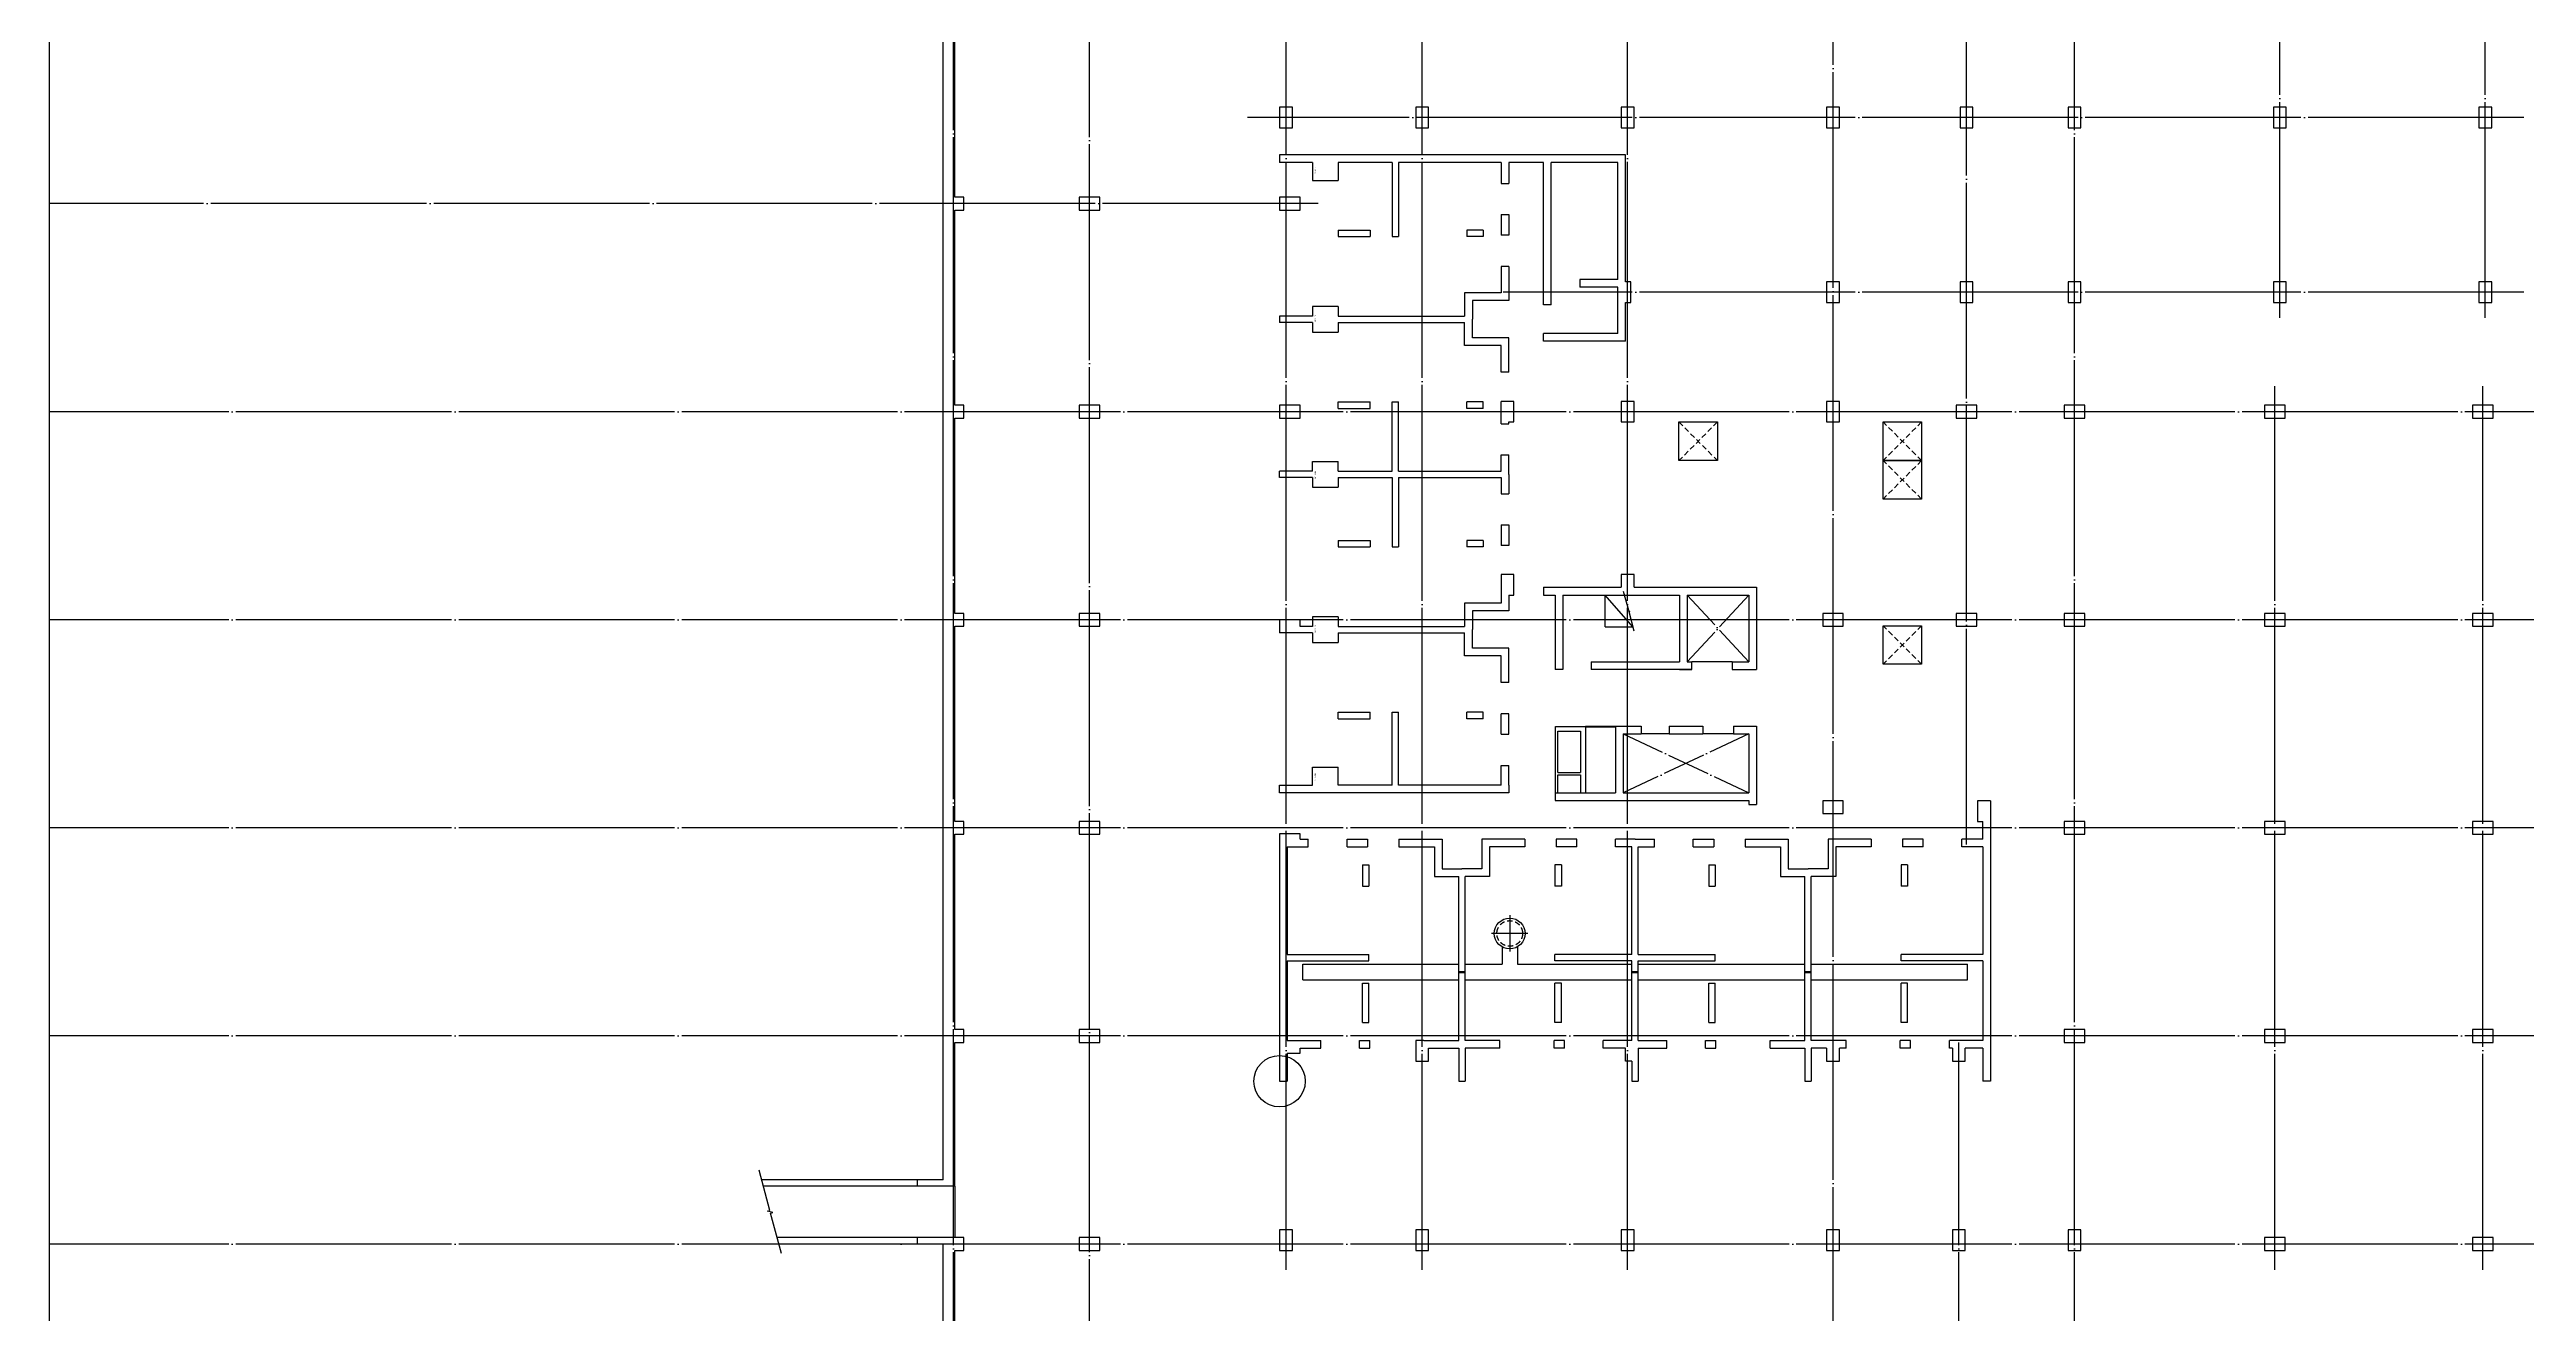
# Model space of a CAD drawing. Header units: millimetres. Extents: x 327808 to 2562540, y -728300 to 402793.
# Drawn here: x 1384550 to 1481003, y -604450 to -555253 of the extents above; entities that cross this region are included whole.
import ezdxf
from ezdxf.enums import TextEntityAlignment as Align
from ezdxf.xclip import XClip

# ---------------------------------------------------------------- set-up
doc = ezdxf.new("R2010")
doc.units = ezdxf.units.MM
doc.header["$LTSCALE"] = 140
doc.header["$XCLIPFRAME"] = 0
for name, pattern in [('XS-지하주차장$0$CEN', [62, 60, -1, 0, -1]), ('XS-지하주차장$0$DDOT', [14, 12, -1, 0, -1]), ('XS-지하주차장$0$HID', [2.3, 1.5, -0.8])]:
    doc.linetypes.add(name, pattern=pattern)
for name, color, linetype in [('XS-지하주차장$0$CEN-P', 14, 'XS-지하주차장$0$CEN'), ('XS-지하주차장$0$COL', 2, 'Continuous'), ('XS-지하주차장$0$EL7', 7, 'Continuous'), ('XS-지하주차장$0$FP-CORE', 8, 'Continuous'), ('XS-지하주차장$0$LEADER', 7, 'Continuous'), ('XS-지하주차장$0$OPEN', 9, 'XS-지하주차장$0$DDOT'), ('XS-지하주차장$0$STEEL', 9, 'Continuous'), ('XS-지하주차장$0$W1', 2, 'Continuous'), ('XS-지하주차장$0$W2', 9, 'Continuous'), ('XS-지하주차장$0$집수정-영구', 1, 'Continuous'), ('XS-지하주차장$0$집수정-우수', 6, 'Continuous'), ('XS-지하주차장$0$집수정-주동', 21, 'Continuous'), ('XS-지하주차장$0$트렌치-주동', 21, 'Continuous')]:
    doc.layers.add(name, color=color, linetype=linetype)
doc.layers.add('XS-지하주차장$0$DEFPOINT', color=144, linetype='Continuous', plot=False)
doc.layers.add('XS-지하주차장$0$POINT', color=165, linetype='Continuous', plot=False)
doc.styles.add('XS-지하주차장$0$맑은고딕', font='malgun.ttf')

# ---------------------------------------------------------------- blocks, each defined once
blk = doc.blocks.new('XS-지하주차장$0$집수정-주동')
at = {"layer": 'XS-지하주차장$0$집수정-주동'}
for p, q in [((707, 0), (-707, 0)), ((0, 707), (0, -707))]:
    blk.add_line(p, q, dxfattribs=at)
blk.add_circle((0, 0), 600, dxfattribs=at)
at = {"layer": 'XS-지하주차장$0$집수정-주동', "linetype": 'XS-지하주차장$0$HID'}
blk.add_circle((0, 0), 500, dxfattribs=at)
blk = doc.blocks.new('XS-지하주차장$0$B2-2')
at = {"layer": 'XS-지하주차장$0$EL7'}
for p, q in [((19735, 17620), (19735, 16050)), ((22535, 17675), (22535, 16485)), ((22535, 15165), (22535, 14075))]:
    blk.add_line(p, q, dxfattribs=at)
at = {"layer": 'XS-지하주차장$0$FP-CORE'}
for p, q in [((18368, 13755), (17135, 12680)), ((18368, 12680), (18368, 13755)), ((18368, 12680), (17135, 12680))]:
    blk.add_line(p, q, dxfattribs=at)
blk.add_lwpolyline([(16979, 13383), (17727, 13584), (17739, 13540), (17764, 13640), (17775, 13596), (18524, 13797)], dxfattribs=at)
at = {"layer": 'XS-지하주차장$0$OPEN'}
for p, q in [((19735, 18275), (17135, 15875)), ((17135, 18275), (19735, 15875)), ((22535, 13375), (24835, 18275)), ((22535, 18275), (24835, 13375))]:
    blk.add_line(p, q, dxfattribs=at)
at = {"layer": 'XS-지하주차장$0$STEEL'}
for p, q in [((22235, 11910), (22235, 13075)), ((22265, 11910), (22265, 13075)), ((22265, 11910), (22235, 11910))]:
    blk.add_line(p, q, dxfattribs=at)
at = {"layer": 'XS-지하주차장$0$W1'}
for p, q in [((25145, 27680), (36060, 27680)), ((26635, 27380), (25945, 27380)), ((26635, 27380), (26635, 26565)), ((26935, 27380), (26935, 26565)), ((26935, 27380), (31130, 27380)), ((31130, 27380), (31130, 24200)), ((31380, 27380), (31380, 24200)), ((31380, 27380), (34475, 27380)), ((34475, 27380), (34475, 26080)), ((34775, 27380), (34775, 26700)), ((34775, 27380), (36060, 27380)), ((36060, 27680), (36060, 27380)), ((26935, 26565), (26635, 26565)), ((34775, 26080), (34475, 26080)), ((34775, 26200), (34775, 26080)), ((26935, 25055), (26635, 25055)), ((26635, 25055), (26635, 24255)), ((26635, 24255), (26935, 24255)), ((26935, 25055), (26935, 24255)), ((27635, 24450), (28465, 24450)), ((27635, 24450), (27635, 24200)), ((27635, 24200), (28465, 24200)), ((28465, 24450), (28465, 24200)), ((31380, 24200), (31130, 24200)), ((33775, 24450), (32240, 24450)), ((32240, 24450), (32240, 24200)), ((33775, 24200), (32240, 24200)), ((33775, 24450), (33775, 24200)), ((34475, 24570), (34475, 24170)), ((34775, 24570), (34475, 24570)), ((34775, 24170), (34475, 24170)), ((34775, 24570), (34775, 24170)), ((26635, 23035), (26935, 23035)), ((26635, 23035), (26635, 21355)), ((26935, 23035), (26935, 21655)), ((26635, 21355), (27795, 21355)), ((26935, 21655), (28095, 21655)), ((27795, 21355), (27795, 20580)), ((28095, 21655), (28095, 20705)), ((34475, 22060), (34475, 20705)), ((34775, 22060), (34475, 22060)), ((34775, 22060), (34775, 21800)), ((34775, 21300), (34775, 20705)), ((27795, 19805), (27795, 20580)), ((34475, 20705), (28095, 20705)), ((34475, 20455), (28095, 20455)), ((28095, 19505), (28095, 20455)), ((34475, 19100), (34475, 20455)), ((34775, 20705), (36060, 20705)), ((34775, 19100), (34775, 20455)), ((34775, 20455), (36060, 20455)), ((36060, 20455), (36060, 20705)), ((26635, 18125), (26635, 19805)), ((26635, 19805), (27795, 19805)), ((26935, 18125), (26935, 19505)), ((26935, 19505), (28095, 19505)), ((16835, 13800), (16835, 18575)), ((16835, 18575), (20035, 18575)), ((20035, 17620), (20035, 18575)), ((22235, 18575), (25285, 18575)), ((22235, 17675), (22235, 18575)), ((25285, 18275), (25285, 18575)), ((34775, 19100), (34475, 19100)), ((17135, 15875), (17135, 18275)), ((17135, 18275), (19735, 18275)), ((19735, 17620), (19735, 18275)), ((19735, 17620), (20035, 17620)), ((22235, 17675), (22535, 17675)), ((22535, 18275), (24835, 18275)), ((22535, 17675), (22535, 18275)), ((24835, 13375), (24835, 18275)), ((25135, 10725), (25135, 18275)), ((25135, 18275), (25285, 18275)), ((26635, 18125), (26935, 18125)), ((22235, 15165), (22235, 16485)), ((22235, 16485), (22535, 16485)), ((22535, 15165), (22535, 16485)), ((26635, 16905), (26935, 16905)), ((26635, 16105), (26635, 16905)), ((26935, 16105), (26935, 16905)), ((27635, 16960), (28465, 16960)), ((27635, 16710), (27635, 16960)), ((27635, 16710), (28465, 16710)), ((28465, 16710), (28465, 16960)), ((31130, 13965), (31130, 16960)), ((31380, 16960), (31130, 16960)), ((31380, 13965), (31380, 16960)), ((33775, 16960), (32240, 16960)), ((32240, 16710), (32240, 16960)), ((33775, 16710), (32240, 16710)), ((33775, 16710), (33775, 16960)), ((34475, 16590), (34475, 16990)), ((34775, 16990), (34475, 16990)), ((34775, 16590), (34475, 16590)), ((34775, 16590), (34775, 16990)), ((17135, 15875), (19735, 15875)), ((17135, 11025), (17135, 15575)), ((17135, 15575), (19735, 15575)), ((19735, 15875), (19735, 16050)), ((20035, 16050), (19735, 16050)), ((19735, 12135), (19735, 15575)), ((20035, 16050), (20035, 12135)), ((20035, 15575), (20035, 16050)), ((26935, 16105), (26635, 16105)), ((22235, 15165), (22535, 15165)), ((26935, 14595), (26635, 14595)), ((26635, 13840), (26635, 14595)), ((26935, 13965), (26935, 14595)), ((34775, 15080), (34475, 15080)), ((34475, 13965), (34475, 15080)), ((34775, 13965), (34775, 15080)), ((22235, 13075), (22235, 14075)), ((22235, 14075), (22535, 14075)), ((22535, 13375), (22535, 14075)), ((26635, 13840), (26635, 13085)), ((31130, 13965), (26935, 13965)), ((31130, 13715), (26935, 13715)), ((26935, 13715), (26935, 13085)), ((31130, 13715), (31130, 10720)), ((34475, 13965), (31380, 13965)), ((34475, 13715), (31380, 13715)), ((31380, 13715), (31380, 10720)), ((34475, 13715), (34475, 12600)), ((34775, 13965), (36060, 13965)), ((35275, 13715), (36060, 13715)), ((36060, 13715), (36060, 13965)), ((0, 13475), (0, 0)), ((4950, 13475), (0, 13475)), ((300, 13175), (300, 10575)), ((4850, 13175), (300, 13175)), ((4850, 13175), (4850, 11685)), ((6950, 13175), (5150, 13175)), ((5150, 13175), (5150, 11685)), ((7250, 13475), (5750, 13475)), ((6950, 13175), (6950, 10275)), ((7250, 13475), (7250, 10275)), ((16835, 10275), (16835, 13300)), ((22235, 13075), (24835, 13075)), ((22535, 13375), (24835, 13375)), ((24835, 10725), (24835, 13075)), ((26935, 13085), (26635, 13085)), ((34775, 12600), (34475, 12600)), ((34775, 13465), (34775, 12600)), ((4850, 11685), (5150, 11685)), ((19735, 12135), (20035, 12135)), ((26935, 11575), (26635, 11575)), ((26635, 11575), (26635, 10775)), ((26935, 11575), (26935, 10775)), ((17135, 11025), (20035, 11025)), ((17135, 10275), (17135, 10725)), ((17135, 10725), (20035, 10725)), ((20035, 11025), (20035, 10725)), ((24835, 10725), (25135, 10725)), ((26635, 10775), (26935, 10775)), ((27635, 10970), (28465, 10970)), ((27635, 10970), (27635, 10720)), ((27635, 10720), (28465, 10720)), ((28465, 10970), (28465, 10720)), ((31380, 10720), (31130, 10720)), ((33775, 10970), (32240, 10970)), ((32240, 10970), (32240, 10720)), ((33775, 10720), (32240, 10720)), ((33775, 10970), (33775, 10720)), ((34475, 11090), (34475, 10690)), ((34775, 11090), (34475, 11090)), ((34775, 10690), (34475, 10690)), ((34775, 11090), (34775, 10690)), ((5840, 10575), (300, 10575)), ((5840, 10275), (300, 10275)), ((300, 10275), (300, 8925)), ((5840, 10575), (5840, 10275)), ((7250, 10275), (6950, 10275)), ((16835, 10275), (17135, 10275)), ((300, 8925), (1115, 8925)), ((1115, 8625), (1115, 8925)), ((2325, 8625), (2325, 8925)), ((2325, 8925), (3125, 8925)), ((3125, 8925), (3125, 8625)), ((4345, 8925), (4345, 8625)), ((4345, 8925), (5675, 8925)), ((5675, 8925), (5675, 7505)), ((8455, 8925), (7125, 8925)), ((7125, 8925), (7125, 7505)), ((8455, 8925), (8455, 8625)), ((10475, 8925), (10400, 8925)), ((10475, 8625), (10475, 8925)), ((11685, 8625), (11685, 8925)), ((12440, 8925), (11685, 8925)), ((12440, 8925), (13195, 8925)), ((13195, 8625), (13195, 8925)), ((14405, 8625), (14405, 8925)), ((14405, 8925), (15205, 8925)), ((15205, 8925), (15205, 8625)), ((17135, 8925), (17755, 8925)), ((17755, 8925), (17755, 7505)), ((20535, 8925), (19205, 8925)), ((19205, 8925), (19205, 7505)), ((20535, 8925), (20535, 8625)), ((21755, 8925), (21755, 8625)), ((22555, 8925), (21755, 8925)), ((22555, 8625), (22555, 8925)), ((23765, 8625), (23765, 8925)), ((24535, 8925), (23765, 8925)), ((24535, 8925), (24835, 8925)), ((24835, 8925), (24835, 0)), ((26635, 9555), (26935, 9555)), ((26635, 9555), (26635, 7875)), ((26935, 9555), (26935, 8175)), ((300, 8625), (1115, 8625)), ((300, 8625), (300, 4630)), ((2325, 8625), (3125, 8625)), ((2930, 7925), (2930, 7295)), ((2930, 7925), (3180, 7925)), ((3180, 7925), (3180, 7295)), ((4345, 8625), (5375, 8625)), ((5375, 8625), (5375, 7205)), ((8455, 8625), (7425, 8625)), ((7425, 8625), (7425, 7205)), ((10475, 8625), (9600, 8625)), ((9620, 7925), (9620, 7295)), ((9870, 7925), (9620, 7925)), ((9870, 7925), (9870, 7295)), ((12315, 8625), (11685, 8625)), ((12315, 4630), (12315, 8625)), ((12565, 4630), (12565, 8625)), ((12565, 8625), (13195, 8625)), ((14405, 8625), (15205, 8625)), ((15010, 7925), (15010, 7295)), ((15010, 7925), (15260, 7925)), ((15260, 7925), (15260, 7295)), ((16425, 8625), (17455, 8625)), ((17455, 8625), (17455, 7205)), ((20535, 8625), (19505, 8625)), ((19505, 8625), (19505, 7205)), ((21700, 7925), (21700, 7295)), ((21950, 7925), (21700, 7925)), ((22555, 8625), (21755, 8625)), ((21950, 7925), (21950, 7295)), ((24535, 8625), (23765, 8625)), ((24535, 8625), (24535, 4630)), ((26635, 7875), (27795, 7875)), ((26935, 8175), (28095, 8175)), ((27795, 7875), (27795, 7100)), ((28095, 8175), (28095, 7225)), ((34475, 8580), (34475, 7225)), ((34775, 8580), (34475, 8580)), ((34775, 8580), (34775, 7225)), ((2930, 7295), (3180, 7295)), ((5375, 7205), (6275, 7205)), ((5675, 7505), (6400, 7505)), ((6275, 2285), (6275, 7205)), ((7125, 7505), (6400, 7505)), ((6525, 2285), (6525, 7205)), ((7425, 7205), (6525, 7205)), ((9870, 7295), (9620, 7295)), ((15010, 7295), (15260, 7295)), ((17455, 7205), (18355, 7205)), ((17755, 7505), (18480, 7505)), ((18355, 2285), (18355, 7205)), ((19205, 7505), (18480, 7505)), ((18605, 2285), (18605, 7205)), ((19505, 7205), (18605, 7205)), ((21950, 7295), (21700, 7295)), ((27795, 6325), (27795, 7100)), ((34475, 7225), (28095, 7225)), ((34475, 6975), (28095, 6975)), ((28095, 6025), (28095, 6975)), ((34475, 5620), (34475, 6975)), ((34775, 7225), (36060, 7225)), ((34775, 5800), (34775, 6975)), ((34775, 6975), (36060, 6975)), ((36060, 6975), (36060, 7225)), ((26635, 4645), (26635, 6325)), ((26635, 6325), (27795, 6325)), ((26935, 4645), (26935, 6025)), ((26935, 6025), (28095, 6025)), ((300, 4630), (3180, 4630)), ((300, 4380), (3180, 4380)), ((300, 4380), (300, 2285)), ((3180, 4380), (3180, 4630)), ((12315, 4630), (9620, 4630)), ((9620, 4380), (9620, 4630)), ((12315, 4380), (9620, 4380)), ((12315, 2285), (12315, 4380)), ((12565, 4630), (15260, 4630)), ((12565, 2285), (12565, 4380)), ((12565, 4380), (15260, 4380)), ((15260, 4380), (15260, 4630)), ((24535, 4630), (21700, 4630)), ((21700, 4380), (21700, 4630)), ((24535, 4380), (21700, 4380)), ((24535, 4380), (24535, 2285)), ((26635, 4645), (26935, 4645)), ((2930, 2285), (2930, 3520)), ((2930, 3520), (3180, 3520)), ((3180, 2285), (3180, 3520)), ((9620, 2285), (9620, 3520)), ((9870, 3520), (9620, 3520)), ((9870, 2285), (9870, 3520)), ((15010, 2285), (15010, 3520)), ((15010, 3520), (15260, 3520)), ((15260, 2285), (15260, 3520)), ((21700, 2285), (21700, 3520)), ((21950, 3520), (21700, 3520)), ((21950, 2285), (21950, 3520)), ((26635, 3425), (26935, 3425)), ((26635, 2625), (26635, 3425)), ((26935, 2625), (26935, 3425)), ((27635, 3480), (28465, 3480)), ((27635, 3230), (27635, 3480)), ((27635, 3230), (28465, 3230)), ((28465, 3230), (28465, 3480)), ((31130, 300), (31130, 3480)), ((31380, 3480), (31130, 3480)), ((31380, 300), (31380, 3480)), ((33775, 3480), (32240, 3480)), ((32240, 3230), (32240, 3480)), ((33775, 3230), (32240, 3230)), ((33775, 3230), (33775, 3480)), ((34475, 3110), (34475, 3510)), ((34775, 3510), (34475, 3510)), ((34775, 3110), (34475, 3110)), ((34775, 3110), (34775, 3510)), ((300, 2285), (1000, 2285)), ((1000, 1285), (1000, 2285)), ((2930, 2285), (3180, 2285)), ((5900, 2285), (6275, 2285)), ((5900, 2285), (5900, 1285)), ((6525, 2285), (6900, 2285)), ((6900, 1285), (6900, 2285)), ((9870, 2285), (9620, 2285)), ((11940, 1285), (11940, 2285)), ((12315, 2285), (11940, 2285)), ((12565, 2285), (12940, 2285)), ((12940, 1285), (12940, 2285)), ((15010, 2285), (15260, 2285)), ((17980, 2285), (18355, 2285)), ((17980, 2285), (17980, 1285)), ((18605, 2285), (18980, 2285)), ((18980, 1285), (18980, 2285)), ((21950, 2285), (21700, 2285)), ((23835, 1285), (23835, 2285)), ((24535, 2285), (23835, 2285)), ((26935, 2625), (26635, 2625)), ((300, 1285), (1000, 1285)), ((300, 1285), (300, 0)), ((5900, 1285), (6275, 1285)), ((6275, 1285), (6275, 0)), ((6525, 1285), (6525, 0)), ((6525, 1285), (6900, 1285)), ((12315, 1285), (11940, 1285)), ((12315, 1285), (12315, 0)), ((12565, 1285), (12940, 1285)), ((12565, 1285), (12565, 0)), ((17980, 1285), (18355, 1285)), ((18355, 1285), (18355, 800)), ((18605, 1285), (18605, 800)), ((18605, 1285), (18980, 1285)), ((24535, 1285), (23835, 1285)), ((24535, 0), (24535, 1285)), ((26935, 1115), (26635, 1115)), ((26635, 800), (26635, 1115)), ((26935, 300), (26935, 1115)), ((34775, 1600), (34475, 1600)), ((34475, 300), (34475, 1600)), ((34775, 800), (34775, 1600)), ((0, 0), (300, 0)), ((18605, 800), (18605, 0)), ((26935, 300), (31130, 300)), ((31380, 300), (34475, 300)), ((34975, 300), (36060, 300)), ((36060, 0), (36060, 300)), ((6275, 0), (6525, 0)), ((12565, 0), (12315, 0)), ((24835, 0), (24535, 0)), ((26635, 0), (36060, 0))]:
    blk.add_line(p, q, dxfattribs=at)
at = {"layer": 'XS-지하주차장$0$W2'}
for p, q in [((22250, 11910), (24835, 11910)), ((22250, 10740), (22250, 11910)), ((22440, 11720), (24040, 11720)), ((22440, 10830), (22440, 11720)), ((24040, 10830), (24040, 11720)), ((24130, 11720), (24835, 11720)), ((24130, 10830), (24130, 11720)), ((24835, 10740), (22250, 10740)), ((24040, 10830), (22440, 10830)), ((24835, 10830), (24130, 10830))]:
    blk.add_line(p, q, dxfattribs=at)
at = {"layer": 'XS-지하주차장$0$트렌치-주동'}
for p, q in [((31510, 20705), (31510, 26780)), ((32110, 26780), (31510, 26780)), ((32110, 20705), (32110, 26780)), ((31510, 13965), (31510, 20455)), ((32110, 13965), (32110, 20455)), ((31510, 9260), (31510, 13715)), ((32110, 7225), (32110, 13715)), ((30830, 9260), (31510, 9260)), ((30830, 8660), (31510, 8660)), ((31510, 7225), (31510, 8660)), ((31510, 900), (31510, 6975)), ((32110, 900), (32110, 6975)), ((32110, 900), (31510, 900))]:
    blk.add_line(p, q, dxfattribs=at)
at = {"layer": 'XS-지하주차장$0$트렌치-주동', "linetype": 'XS-지하주차장$0$HID'}
for p, q in [((31785, 20455), (31785, 20705)), ((31835, 20455), (31835, 20705)), ((31785, 13715), (31785, 13965)), ((31835, 13715), (31835, 13965)), ((31785, 6975), (31785, 7225)), ((31835, 6975), (31835, 7225))]:
    blk.add_line(p, q, dxfattribs=at)
at = {"layer": 'XS-지하주차장$0$집수정-주동', "rotation": 90}
blk.add_blockref('XS-지하주차장$0$집수정-주동', (30310, 8960), dxfattribs=at)
at = {"layer": 'XS-지하주차장$0$DEFPOINT', "color": 2, "style": 'XS-지하주차장$0$맑은고딕', "width": 0.8}
for p in [(650, 1385), (6400, 1385), (12440, 1385), (18480, 1385), (24185, 1385)]:
    blk.add_text('1000X1000', height=50, dxfattribs=at).set_placement(p, align=Align.MIDDLE_CENTER)
blk = doc.blocks.new('XS-지하주차장$0$집수정-1.5x1.5-영구')
at = {"layer": 'XS-지하주차장$0$집수정-영구', "linetype": 'XS-지하주차장$0$HID'}
for p, q in [((1500, 0), (0, 1500)), ((0, 0), (1500, 1500))]:
    blk.add_line(p, q, dxfattribs=at)
at = {"layer": 'XS-지하주차장$0$집수정-영구'}
blk.add_lwpolyline([(0, 0), (0, 1500), (1500, 1500), (1500, 0)], close=True, dxfattribs=at)
blk = doc.blocks.new('XS-지하주차장')
at = {"layer": 'XS-지하주차장$0$CEN-P'}
for p, q in [((118710, 48390), (118710, 243390)), ((124010, 117560), (124010, 243390)), ((131660, 125550), (131660, 243390)), ((136960, 125550), (136960, 243390)), ((144960, 125550), (144960, 243390)), ((152960, 85650), (152960, 243390)), ((158160, 142100), (158160, 243390)), ((162360, 48390), (162360, 243390)), ((170360, 162600), (170360, 243390)), ((178360, 162600), (178360, 243390)), ((179860, 170400), (130160, 170400)), ((132910, 167050), (83510, 167050)), ((179860, 163600), (140120, 163600)), ((307490, 158950), (83510, 158950)), ((307490, 150850), (83510, 150850)), ((307490, 142750), (83510, 142750)), ((307490, 134650), (83510, 134650)), ((307490, 126550), (83510, 126550))]:
    blk.add_line(p, q, dxfattribs=at)
at = {"layer": 'XS-지하주차장$0$CEN-P', "color": 181}
for p, q in [((170160, 125550), (170160, 159950)), ((178260, 125550), (178260, 159950))]:
    blk.add_line(p, q, dxfattribs=at)
at = {"layer": 'XS-지하주차장$0$CEN-P', "color": 124}
blk.add_line((157860, 48390), (157860, 134390), dxfattribs=at)
at = {"layer": 'XS-지하주차장$0$COL'}
for p, q in [((118310, 129050), (118310, 186587)), ((118760, 167300), (118760, 174900)), ((119110, 167300), (118760, 167300)), ((119110, 166800), (119110, 167300)), ((118760, 159200), (118760, 166800)), ((118760, 166800), (119110, 166800)), ((145085, 164000), (144885, 164000)), ((145085, 163200), (145085, 164000)), ((144885, 163200), (145085, 163200)), ((119110, 159200), (118760, 159200)), ((119110, 158700), (119110, 159200)), ((140535, 159350), (140035, 159350)), ((140535, 158550), (140535, 159350)), ((118760, 151100), (118760, 158700)), ((118760, 158700), (119110, 158700)), ((140335, 158550), (140535, 158550)), ((140535, 152615), (140035, 152615)), ((140035, 152615), (140035, 152525)), ((140535, 151815), (140535, 152615)), ((145210, 152615), (144710, 152615)), ((144710, 152615), (144710, 152115)), ((145210, 152115), (145210, 152615)), ((140335, 151815), (140535, 151815)), ((119110, 151100), (118760, 151100)), ((118760, 143000), (118760, 150600)), ((118760, 150600), (119110, 150600)), ((119110, 150600), (119110, 151100)), ((119110, 143000), (118760, 143000)), ((119110, 142500), (119110, 143000)), ((118760, 134900), (118760, 142500)), ((118760, 142500), (119110, 142500)), ((132210, 142515), (131410, 142515)), ((131410, 142515), (131410, 142315)), ((132210, 142315), (132210, 142515)), ((119110, 134900), (118760, 134900)), ((118760, 128800), (118760, 134400)), ((118760, 134400), (119110, 134400)), ((119110, 134400), (119110, 134900)), ((132210, 133975), (132210, 134175)), ((136710, 134475), (136710, 133675)), ((137030, 134475), (136710, 134475)), ((137210, 133675), (137210, 134175)), ((144875, 133675), (144875, 134175)), ((152710, 134175), (152710, 133675)), ((153210, 133675), (153210, 134175)), ((131710, 133975), (132210, 133975)), ((136710, 133675), (137210, 133675)), ((145125, 133675), (144875, 133675)), ((152710, 133675), (153210, 133675)), ((118310, 129050), (111241, 129050)), ((118760, 128800), (111308, 128800)), ((117310, 128800), (117310, 129050)), ((119110, 126800), (111844, 126800)), ((118310, 126550), (111911, 126550)), ((117310, 126550), (117310, 126800)), ((118310, 117430), (118310, 126550)), ((119110, 126800), (118760, 126800)), ((119110, 126300), (119110, 126800)), ((118760, 119300), (118760, 126300)), ((118760, 126300), (119110, 126300))]:
    blk.add_line(p, q, dxfattribs=at)
for points in [[(131910, 170800), (131410, 170800), (131410, 170000), (131910, 170000)], [(137210, 170800), (136710, 170800), (136710, 170000), (137210, 170000)], [(145210, 170800), (144710, 170800), (144710, 170000), (145210, 170000)], [(153210, 170800), (152710, 170800), (152710, 170000), (153210, 170000)], [(158410, 170800), (157910, 170800), (157910, 170000), (158410, 170000)], [(162610, 170800), (162110, 170800), (162110, 170000), (162610, 170000)], [(170610, 170800), (170110, 170800), (170110, 170000), (170610, 170000)], [(178610, 170800), (178110, 170800), (178110, 170000), (178610, 170000)], [(123610, 167300), (123610, 166800), (124410, 166800), (124410, 167300)], [(131410, 167300), (131410, 166800), (132210, 166800), (132210, 167300)], [(153210, 164000), (152710, 164000), (152710, 163200), (153210, 163200)], [(158410, 164000), (157910, 164000), (157910, 163200), (158410, 163200)], [(162610, 164000), (162110, 164000), (162110, 163200), (162610, 163200)], [(170610, 164000), (170110, 164000), (170110, 163200), (170610, 163200)], [(178610, 164000), (178110, 164000), (178110, 163200), (178610, 163200)], [(123610, 159200), (123610, 158700), (124410, 158700), (124410, 159200)], [(131410, 159200), (131410, 158700), (132210, 158700), (132210, 159200)], [(145210, 159350), (144710, 159350), (144710, 158550), (145210, 158550)], [(153210, 159350), (152710, 159350), (152710, 158550), (153210, 158550)], [(157760, 159200), (157760, 158700), (158560, 158700), (158560, 159200)], [(161960, 159200), (161960, 158700), (162760, 158700), (162760, 159200)], [(169760, 159200), (169760, 158700), (170560, 158700), (170560, 159200)], [(177860, 159200), (177860, 158700), (178660, 158700), (178660, 159200)], [(123610, 151100), (123610, 150600), (124410, 150600), (124410, 151100)], [(152560, 151100), (152560, 150600), (153360, 150600), (153360, 151100)], [(157760, 151100), (157760, 150600), (158560, 150600), (158560, 151100)], [(161960, 151100), (161960, 150600), (162760, 150600), (162760, 151100)], [(169760, 151100), (169760, 150600), (170560, 150600), (170560, 151100)], [(177860, 151100), (177860, 150600), (178660, 150600), (178660, 151100)], [(152560, 143805), (152560, 143305), (153360, 143305), (153360, 143805)], [(123610, 143000), (123610, 142500), (124410, 142500), (124410, 143000)], [(161960, 143000), (161960, 142500), (162760, 142500), (162760, 143000)], [(169760, 143000), (169760, 142500), (170560, 142500), (170560, 143000)], [(177860, 143000), (177860, 142500), (178660, 142500), (178660, 143000)], [(123610, 134900), (123610, 134400), (124410, 134400), (124410, 134900)], [(161960, 134900), (161960, 134400), (162760, 134400), (162760, 134900)], [(169760, 134900), (169760, 134400), (170560, 134400), (170560, 134900)], [(177860, 134900), (177860, 134400), (178660, 134400), (178660, 134900)], [(123610, 126800), (123610, 126300), (124410, 126300), (124410, 126800)], [(131910, 127100), (131410, 127100), (131410, 126300), (131910, 126300)], [(137210, 127100), (136710, 127100), (136710, 126300), (137210, 126300)], [(145210, 127100), (144710, 127100), (144710, 126300), (145210, 126300)], [(153210, 127100), (152710, 127100), (152710, 126300), (153210, 126300)], [(158110, 127100), (157610, 127100), (157610, 126300), (158110, 126300)], [(162610, 127100), (162110, 127100), (162110, 126300), (162610, 126300)], [(169760, 126800), (169760, 126300), (170560, 126300), (170560, 126800)], [(177860, 126800), (177860, 126300), (178660, 126300), (178660, 126800)]]:
    blk.add_lwpolyline(points, close=True, dxfattribs=at)
for points in [[(132210, 150595), (132210, 150845), (131410, 150845), (131410, 150345)], [(159090, 143805), (158590, 143805), (158590, 143005), (158790, 143005)], [(157610, 134175), (157610, 133675), (158110, 133675), (158110, 134175)]]:
    blk.add_lwpolyline(points, dxfattribs=at)
at = {"layer": 'XS-지하주차장$0$DEFPOINT'}
blk.add_lwpolyline([(83510, 48390), (83510, 243390), (307490, 243390), (307490, 48390)], close=True, dxfattribs=at)
at = {"layer": 'XS-지하주차장$0$EL7'}
blk.add_line((118760, 128800), (118760, 126800), dxfattribs=at)
at = {"layer": 'XS-지하주차장$0$LEADER'}
blk.add_lwpolyline([(112011, 126177), (111589, 127749), (111681, 127774), (111471, 127826), (111562, 127851), (111141, 129423)], dxfattribs=at)
at = {"layer": 'XS-지하주차장$0$POINT'}
blk.add_circle((131410, 132890), 1000, dxfattribs=at)
at = {"layer": 'XS-지하주차장$0$집수정-우수', "linetype": 'XS-지하주차장$0$HID'}
for p, q in [((156410, 158550), (154910, 157050)), ((156410, 157050), (154910, 158550)), ((156410, 157050), (154910, 155550)), ((156410, 155550), (154910, 157050)), ((156410, 150620), (154910, 149120)), ((156410, 149120), (154910, 150620))]:
    blk.add_line(p, q, dxfattribs=at)
at = {"layer": 'XS-지하주차장$0$집수정-우수'}
for points in [[(156410, 157050), (154910, 157050), (154910, 158550), (156410, 158550)], [(156410, 155550), (154910, 155550), (154910, 157050), (156410, 157050)], [(156410, 149120), (154910, 149120), (154910, 150620), (156410, 150620)]]:
    blk.add_lwpolyline(points, close=True, dxfattribs=at)
at = {"layer": 'XS-지하주차장$0$W1', "rotation": 270}
blk.add_blockref('XS-지하주차장$0$B2-2', (131410, 168950), dxfattribs=at)
at = {"layer": 'XS-지하주차장$0$집수정-영구', "rotation": 180}
blk.add_blockref('XS-지하주차장$0$집수정-1.5x1.5-영구', (148460, 158550), dxfattribs=at)

msp = doc.modelspace()

# ---------------------------------------------------------------- block references
ref = msp.add_blockref('XS-지하주차장', (1301040, -728300))
XClip(ref).set_block_clipping_path([(0, -0.0000000001), (1261500, 297000)])

doc.saveas('drawing.dxf')
